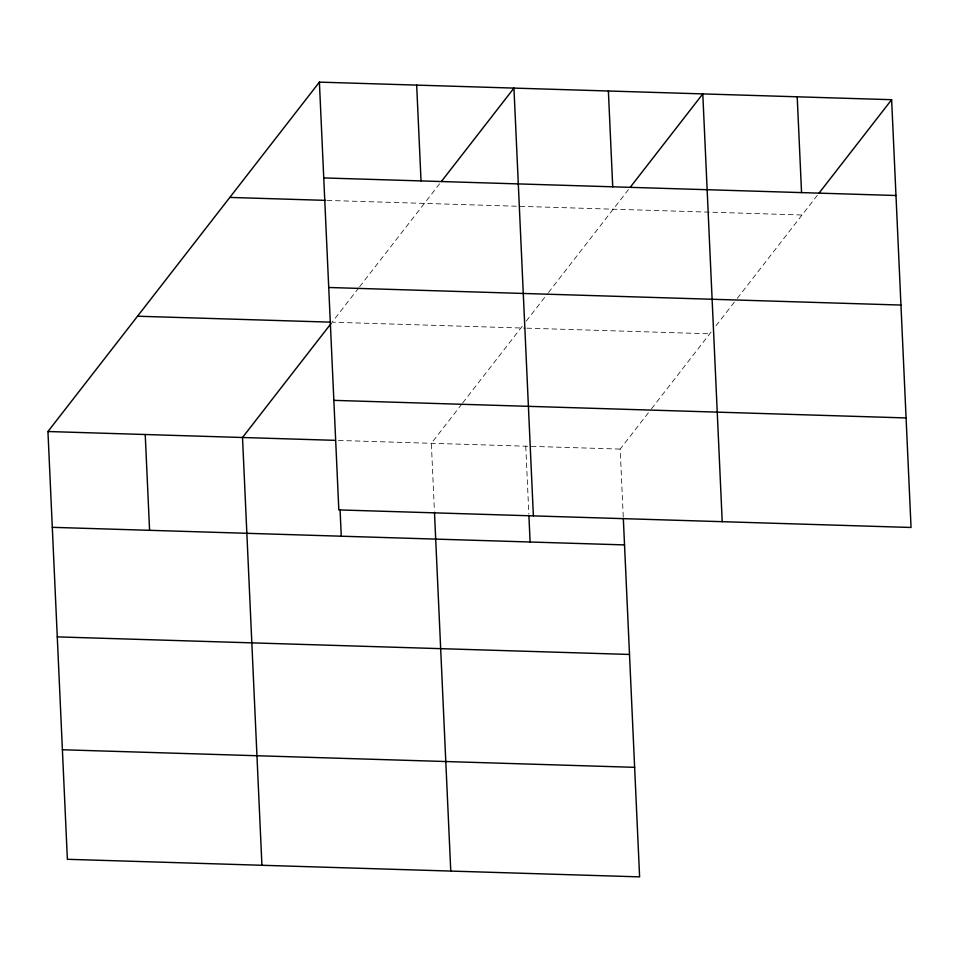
<?xml version="1.0" encoding="UTF-8"?>
<svg xmlns="http://www.w3.org/2000/svg" width="959" height="959" viewBox="0 0 959 959"><rect width="100%" height="100%" fill="white"/><g stroke="black" fill="none" stroke-linecap="round" stroke-linejoin="round"><path stroke-width="0.72" stroke-dasharray="4.79 3.6" d="M358.702 287.928L332.09 322.2L525.34 328.134M359.601 286.789L439.606 183.792M461.794 404.087L431.346 443.298L434.415 511.099M462.694 402.936L522.691 325.712M526.239 321.145L547.541 293.73M548.428 292.579L628.445 189.594M623.254 516.901L620.173 449.088L650.634 409.889M651.533 408.738L712.417 330.364M715.965 325.796L736.38 299.52M737.267 298.381L817.272 195.396M327.103 200.407L802.048 214.996M526.815 328.17L709.756 333.792M338.395 440.445L620.173 449.088M525.76 446.199L528.841 514"/><path stroke-width="1.44" d="M623.326 518.375L639.605 876.874L67.37 859.3L47.95 431.526L319.395 82.126L891.63 99.7L911.05 527.474L338.827 509.912L319.395 82.126M331.191 323.351L242.507 437.496L261.927 865.282M441.392 181.491L513.952 88.096L533.384 515.882M630.231 187.293L702.791 93.898L722.211 521.684M819.07 193.095L891.63 99.7M323.746 177.93L895.97 195.504M229.824 197.422L325.604 200.371M328.721 287.484L900.945 305.058M137.533 316.218L330.591 322.152M333.852 400.359L906.075 417.932M47.95 431.526L335.446 440.349M52.301 527.33L624.525 544.904M57.276 636.884L629.5 654.458M62.395 749.758L634.63 767.332M797.205 96.799L801.556 192.603M608.378 90.997L612.729 186.813M528.9 515.474L530.111 542.003M416.674 85.111L421.025 180.927M434.487 512.574L450.766 871.084M340.073 509.673L341.272 536.213M145.229 434.511L149.58 530.315"/></g></svg>
